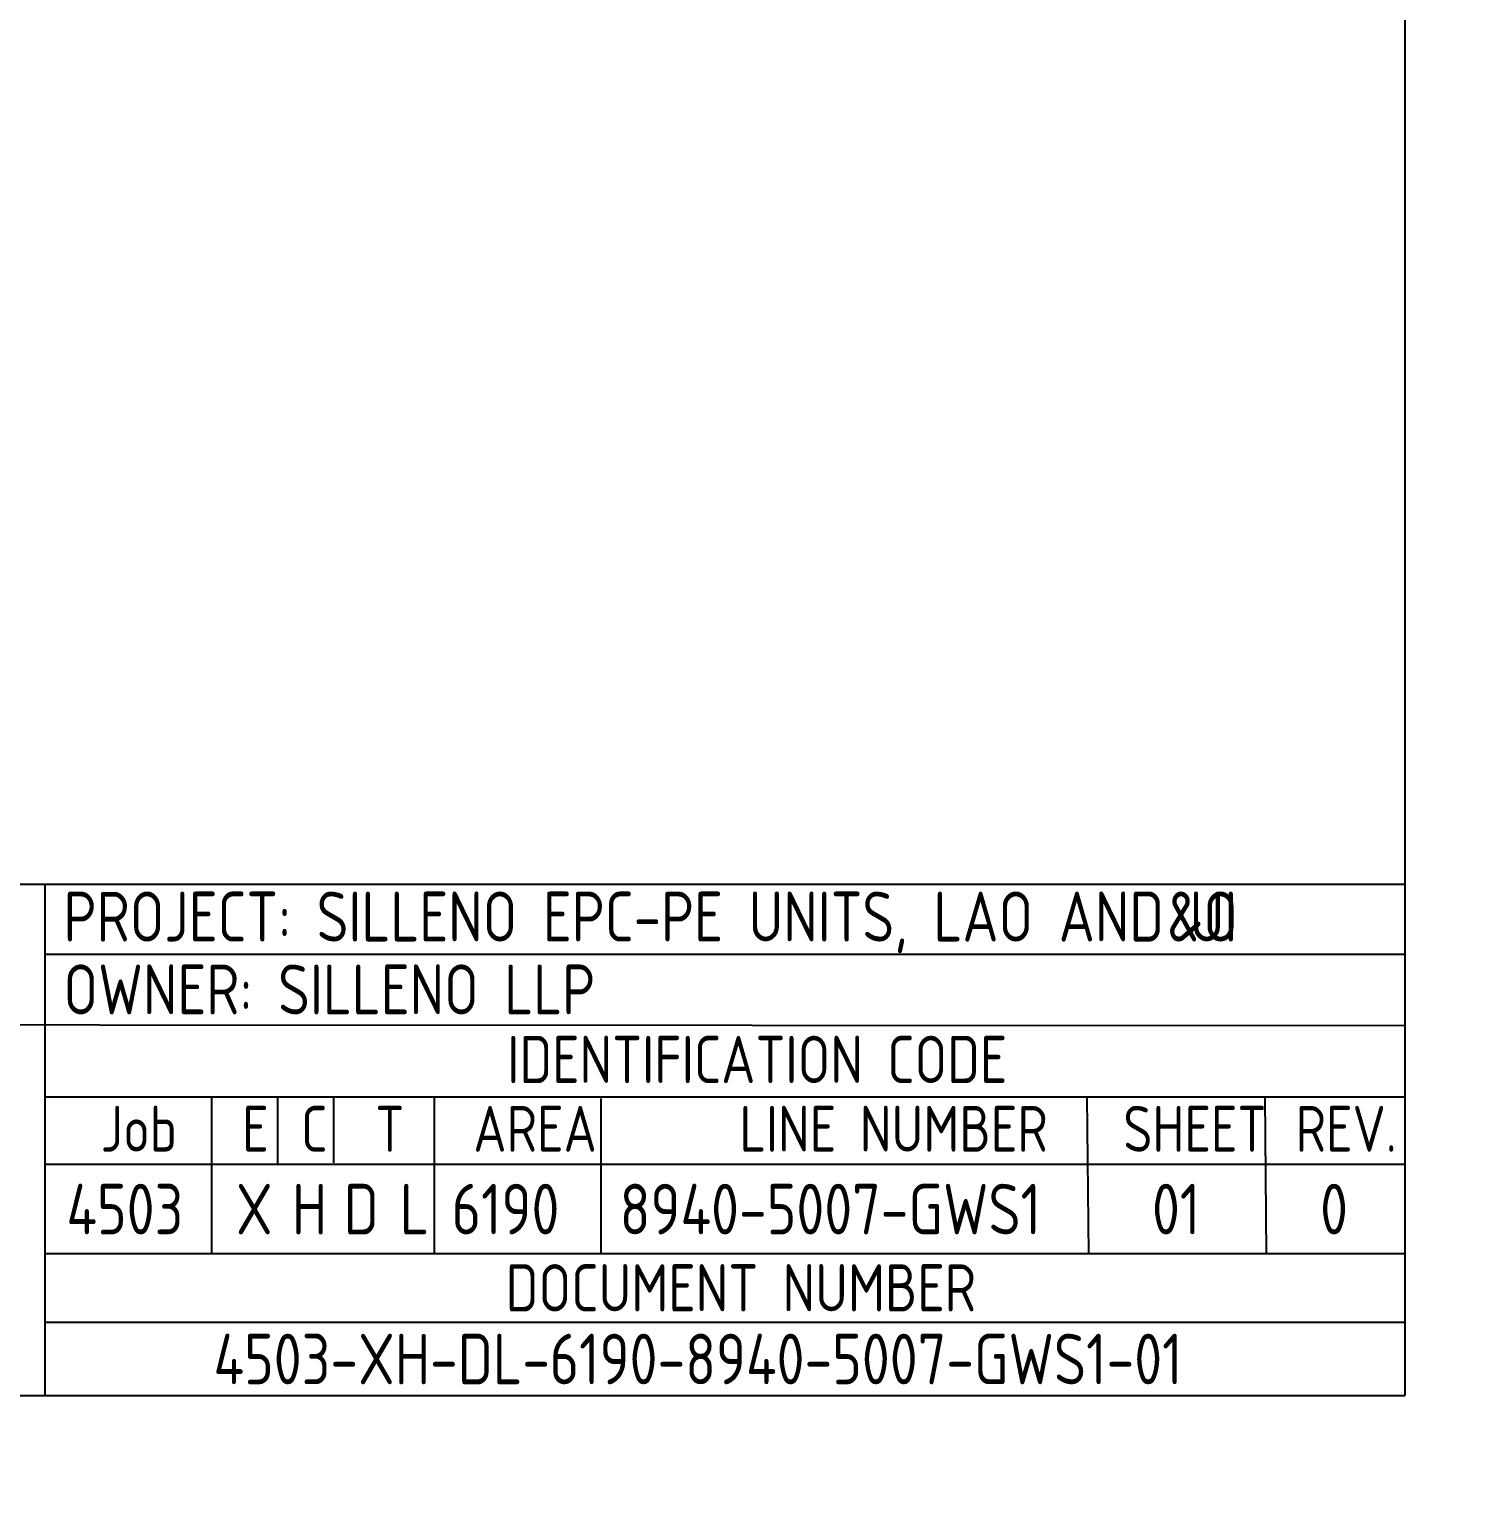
# Model space of a CAD drawing. Extents: x -1005 to 594, y -998 to 420.
# Drawn here: x 490.9 to 594, y 0 to 105 of the extents above; entities that cross this region are included whole.
import ezdxf

# ---------------------------------------------------------------- set-up
doc = ezdxf.new("R2010")
doc.units = 0
doc.styles.add('TTFN17', font='GOST type A')

msp = doc.modelspace()

# ---------------------------------------------------------------- linework, layer by layer
at = {"layer": 'GT_1', "flags": 128}
for points in [[(589.1, 412.5), (589.1, 7.5)], [(402.7, 44), (589.1, 44)], [(492, 44), (492, 7.5)], [(492, 39), (589.1, 39)], [(402.7, 34), (589.1, 33.9)], [(589.1, 28.8), (492, 28.8)], [(503.9, 28.8), (503.9, 17.6)], [(508.6, 28.8), (508.6, 24)], [(512.6, 28.8), (512.6, 24.1)], [(519.8, 28.8), (519.8, 17.6)], [(531.7, 28.7), (531.7, 17.6)], [(566.4, 28.8), (566.5, 17.6)], [(579.1, 28.8), (579.2, 17.6)], [(492, 24), (589.1, 24)], [(589.1, 17.6), (492, 17.6)], [(589.1, 12.7), (492, 12.7)], [(25.4, 7.5), (589.1, 7.5)], [(594, 0), (594, 0)]]:
    msp.add_lwpolyline(points, dxfattribs=at)

# ---------------------------------------------------------------- texts
at = {"layer": 'GT_1', "style": 'TTFN17'}
for s, height, p in [('PROJECT: SILLENO EPC-PE UNITS, LAO AND UI', 3.56125, (493.334, 39.9)), ('&O', 3.5612, (572.125, 39.9)), ('OWNER: SILLENO LLP', 3.56125, (493.334, 34.7)), ('IDENTIFICATION CODE', 3.36875, (525.005, 29.8)), ('Job', 3.2725, (495.991, 24.9)), ('E', 3.272, (506.091, 24.9)), ('C', 3.272, (510.291, 24.9)), ('T', 3.272, (515.591, 24.9)), ('AREA', 3.2725, (522.591, 24.9)), ('LINE NUMBER', 3.2725, (541.591, 24.9)), ('SHEET', 3.2725, (568.991, 24.9)), ('REV.', 3.2725, (581.291, 24.9)), ('4503', 3.6094, (493.541, 19)), ('X', 3.609, (505.641, 19)), ('H', 3.609, (509.641, 19)), ('D', 3.609, (513.341, 19)), ('L', 3.609, (517.341, 19)), ('6190', 3.6094, (521.041, 19)), ('8940-5007-GWS1', 3.60937, (533.041, 19)), ('01', 3.6094, (571.041, 19)), ('0', 3.609, (583.041, 19)), ('DOCUMENT NUMBER', 3.36875, (524.905, 13.5)), ('4503-XH-DL-', 3.60937, (504.041, 8.3)), ('6190-8940-5007-GWS1-01', 3.60937, (528.041, 8.3))]:
    msp.add_text(s, height=height, dxfattribs=at).set_placement(p)

doc.saveas('drawing.dxf')
